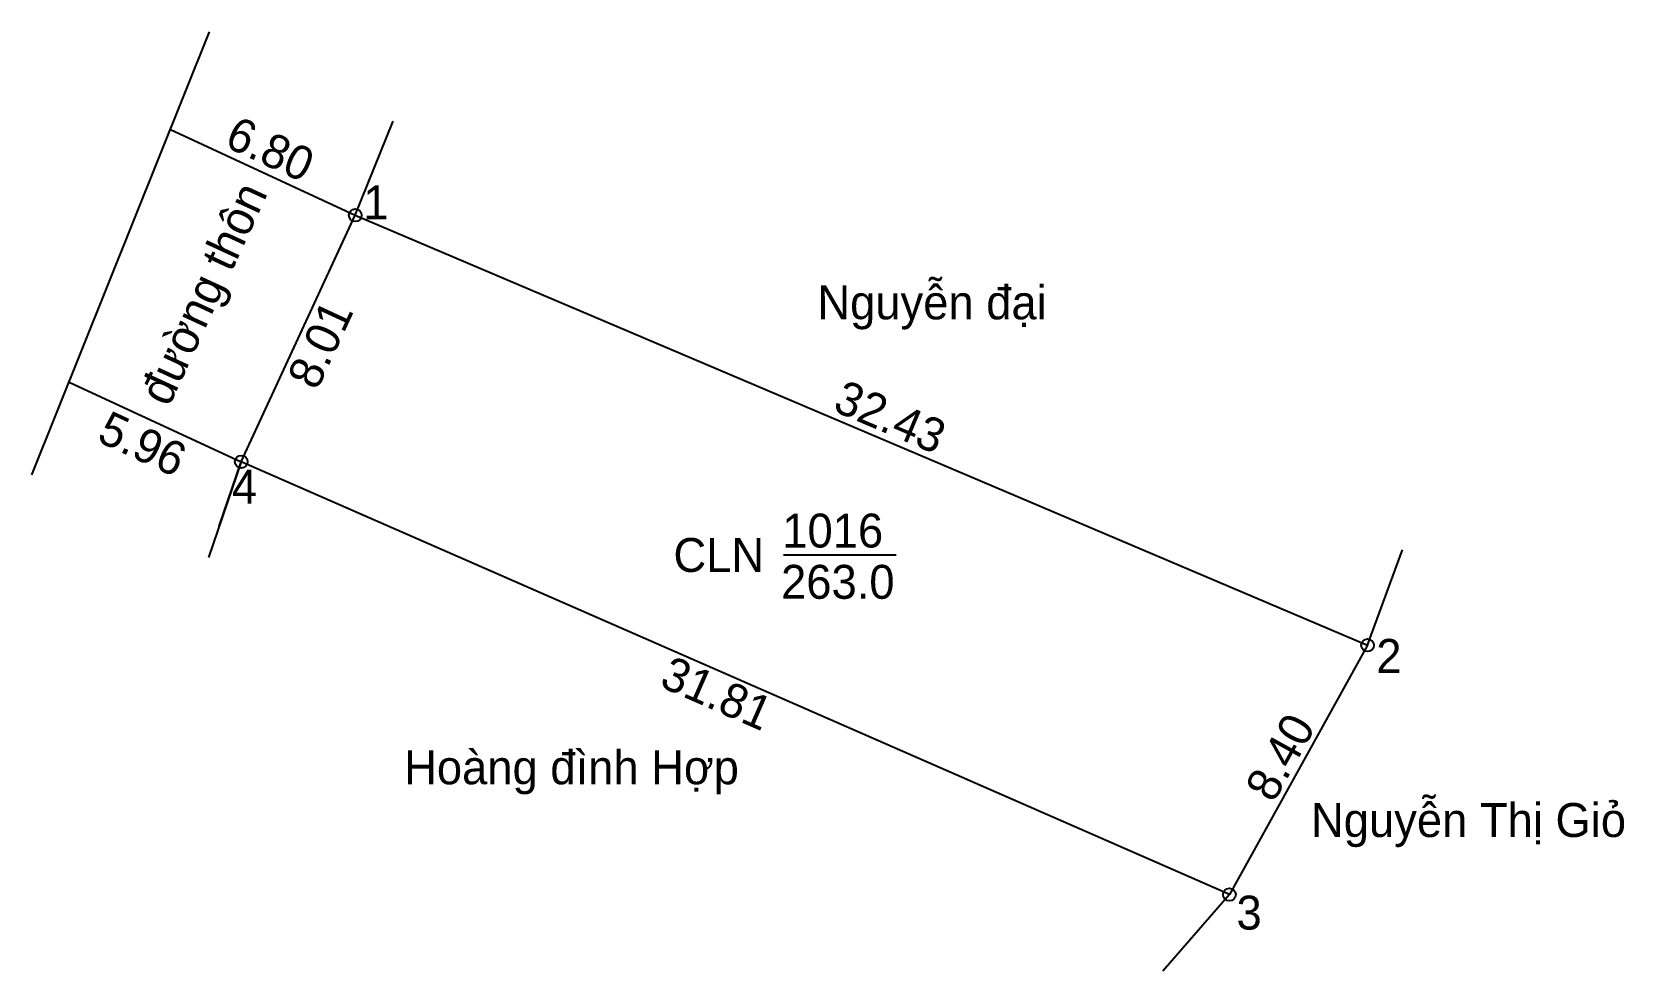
# Model space of a CAD drawing. Extents: x 547613.8 to 547660.8, y 1837541.8 to 1837569.5.
import ezdxf

# ---------------------------------------------------------------- set-up
doc = ezdxf.new("R2010")
doc.units = 0
for name, color, linetype in [('CanhThua', 7, 'Continuous'), ('ChieuDaiCanhThua', 7, 'Continuous'), ('Level 1', 7, 'Continuous'), ('Level 23', 7, 'Continuous'), ('Level 31', 7, 'Continuous'), ('MocDinhThua', 7, 'Continuous'), ('NhanDiaChinhThua', 7, 'Continuous'), ('NhanTuCan', 7, 'Continuous'), ('RauThua', 7, 'Continuous'), ('SoHieuDinhThua', 7, 'Continuous')]:
    doc.layers.add(name, color=color, linetype=linetype)

msp = doc.modelspace()

# ---------------------------------------------------------------- linework, layer by layer
at = {"layer": 'CanhThua'}
for p, q in [((547620.01, 1837556.78), (547623.372, 1837564.048)), ((547623.372, 1837564.048), (547653.224, 1837551.369)), ((547649.152, 1837544.019), (547620.01, 1837556.78)), ((547653.224, 1837551.369), (547649.152, 1837544.019))]:
    msp.add_line(p, q, dxfattribs=at)
at = {"layer": 'Level 1'}
for p, q in [((547617.919, 1837566.571), (547623.372, 1837564.048)), ((547614.932, 1837559.129), (547620.01, 1837556.78))]:
    msp.add_line(p, q, dxfattribs=at)
at = {"layer": 'Level 23'}
for p, q in [((547623.372, 1837564.048), (547624.116, 1837565.901)), ((547620.01, 1837556.78), (547623.372, 1837564.048)), ((547619.359, 1837554.882), (547620.01, 1837556.78))]:
    msp.add_line(p, q, dxfattribs=at)
at = {"layer": 'Level 31'}
msp.add_lwpolyline([(547613.833, 1837556.392), (547619.076, 1837569.453)], dxfattribs=at)
at = {"layer": 'MocDinhThua'}
for centre in [(547623.372, 1837564.048), (547620.01, 1837556.78), (547653.224, 1837551.369), (547649.152, 1837544.019)]:
    msp.add_circle(centre, 0.187, dxfattribs=at)
at = {"layer": 'NhanDiaChinhThua'}
msp.add_line((547635.997, 1837554.03), (547639.325, 1837554.03), dxfattribs=at)
at = {"layer": 'RauThua'}
for p, q in [((547623.372, 1837564.048), (547624.486, 1837566.823)), ((547620.01, 1837556.78), (547619.04, 1837553.952)), ((547653.224, 1837551.369), (547654.253, 1837554.177)), ((547649.152, 1837544.019), (547647.192, 1837541.76))]:
    msp.add_line(p, q, dxfattribs=at)

# ---------------------------------------------------------------- texts
at = {"layer": 'ChieuDaiCanhThua'}
for s, rotation, p in [('đường thôn', 65.1759, (547617.875, 1837558.37)), ('8.01', 65.1759, (547622.244, 1837558.852)), ('32.43', 336.9877, (547637.416, 1837558.298)), ('31.81', 336.3519, (547632.305, 1837550.168)), ('8.40', 61.013, (547650.453, 1837546.693))]:
    msp.add_text(s, height=1, rotation=rotation, dxfattribs=at).set_placement(p)
at = {"layer": 'Level 1'}
for s, p in [('6.80', (547619.474, 1837566.092)), ('5.96', (547615.709, 1837557.402))]:
    msp.add_text(s, height=1, rotation=335.1759, dxfattribs=at).set_placement(p)
at = {"layer": 'NhanDiaChinhThua'}
for s, p in [('1016', (547635.965, 1837554.249)), ('CLN', (547632.755, 1837553.53)), ('263.0', (547635.929, 1837552.738))]:
    msp.add_text(s, height=1, dxfattribs=at).set_placement(p)
at = {"layer": 'NhanTuCan'}
for s, p in [('Nguyễn đại', (547636.999, 1837560.977)), ('Hoàng đình Hợp', (547624.812, 1837547.27)), ('Nguyễn Thị Giỏ', (547651.558, 1837545.715))]:
    msp.add_text(s, height=1, dxfattribs=at).set_placement(p)
at = {"layer": 'SoHieuDinhThua'}
for s, p in [('1', (547623.608, 1837563.924)), ('4', (547619.731, 1837555.541)), ('2', (547653.482, 1837550.554)), ('3', (547649.36, 1837542.986))]:
    msp.add_text(s, height=1, dxfattribs=at).set_placement(p)

doc.saveas('drawing.dxf')
